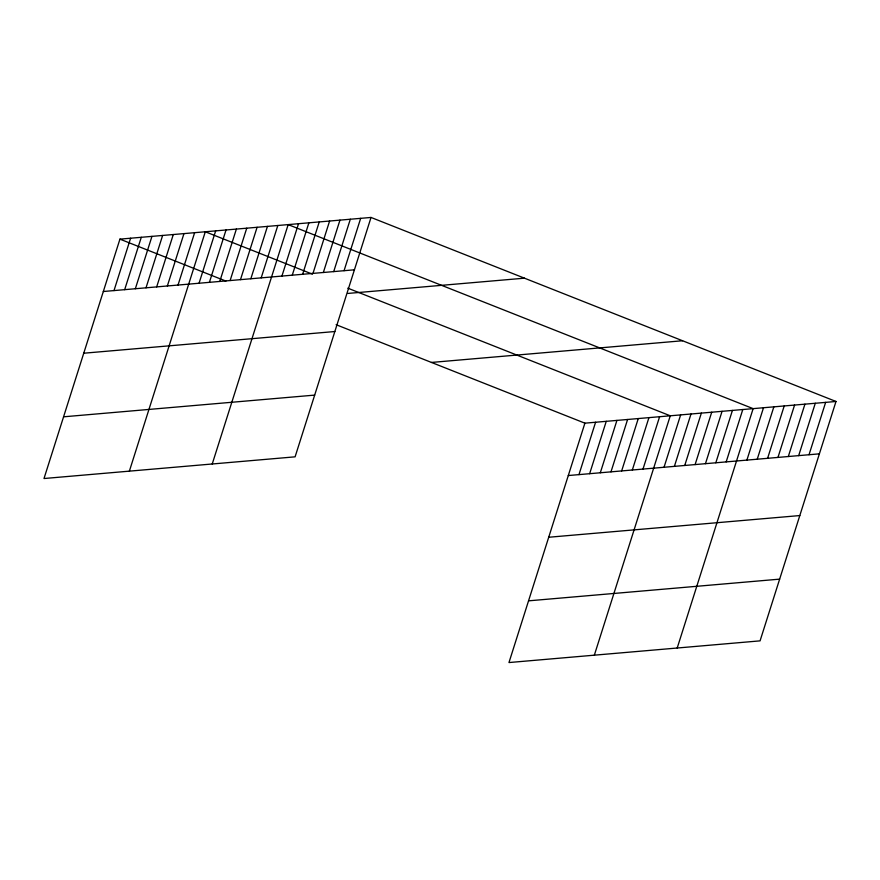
<?xml version="1.0" encoding="UTF-8"?>
<svg xmlns="http://www.w3.org/2000/svg" width="880" height="880" viewBox="0 0 880 880"><rect width="100%" height="100%" fill="white"/><g stroke="black" fill="none" stroke-linecap="round" stroke-linejoin="round"><path stroke-width="1.32" d="M371.03 217.448L119.933 239.14L44 478.522L295.097 456.83L371.03 217.448L836 401.478L760.067 640.86L508.97 662.552L584.903 423.17L836 401.478M113.993 290.587L130.603 238.216M124.674 289.663L141.284 237.303M135.344 288.739L151.954 236.379M146.014 287.815L162.624 235.455M156.684 286.891L173.294 234.531M167.354 285.978L183.964 233.607M178.024 285.054L194.634 232.683M129.371 471.152L205.304 231.77L312.477 274.175M199.056 283.239L215.666 230.868M209.407 282.337L226.028 229.977M219.769 281.446L236.379 229.075M230.131 280.544L246.741 228.184M240.482 279.653L257.092 227.293M250.844 278.762L267.454 226.391M261.195 277.86L277.816 225.5M212.234 463.991L288.167 224.609L753.137 408.639L677.204 648.021M281.919 276.078L298.529 223.707M292.27 275.176L308.88 222.816M302.632 274.285L319.242 221.914M312.983 273.383L329.604 221.023M323.345 272.492L339.955 220.132M333.707 271.601L350.317 219.23M344.058 270.699L360.668 218.339M578.963 474.617L595.584 422.246M589.644 473.693L606.254 421.333M600.314 472.769L616.924 420.409M610.984 471.845L627.594 419.485M621.654 470.932L638.264 418.561M632.324 470.008L648.934 417.637M642.994 469.084L659.604 416.713M594.341 655.182L670.274 415.8L347.787 288.156M664.026 467.269L680.636 414.898M674.388 466.367L690.998 414.007M684.739 465.476L701.349 413.116M695.101 464.585L711.711 412.214M705.452 463.683L722.062 411.323M715.814 462.792L732.424 410.421M726.176 461.89L742.786 409.53M746.889 460.108L763.499 407.737M757.24 459.206L773.85 406.846M767.602 458.315L784.212 405.955M777.964 457.424L794.574 405.053M788.315 456.522L804.925 404.162M798.677 455.631L815.287 403.26M809.028 454.729L825.638 402.369M103.323 291.511L354.42 269.808M348.073 293.414L524.469 278.179M83.743 353.221L334.84 331.529M431.464 362.439L682.561 340.747M63.58 416.812L314.666 395.109M568.293 475.541L819.39 453.838M548.724 537.251L799.81 515.559M528.55 600.842L779.636 579.139M119.933 239.14L225.885 281.072M336.116 324.698L584.903 423.17"/></g></svg>
